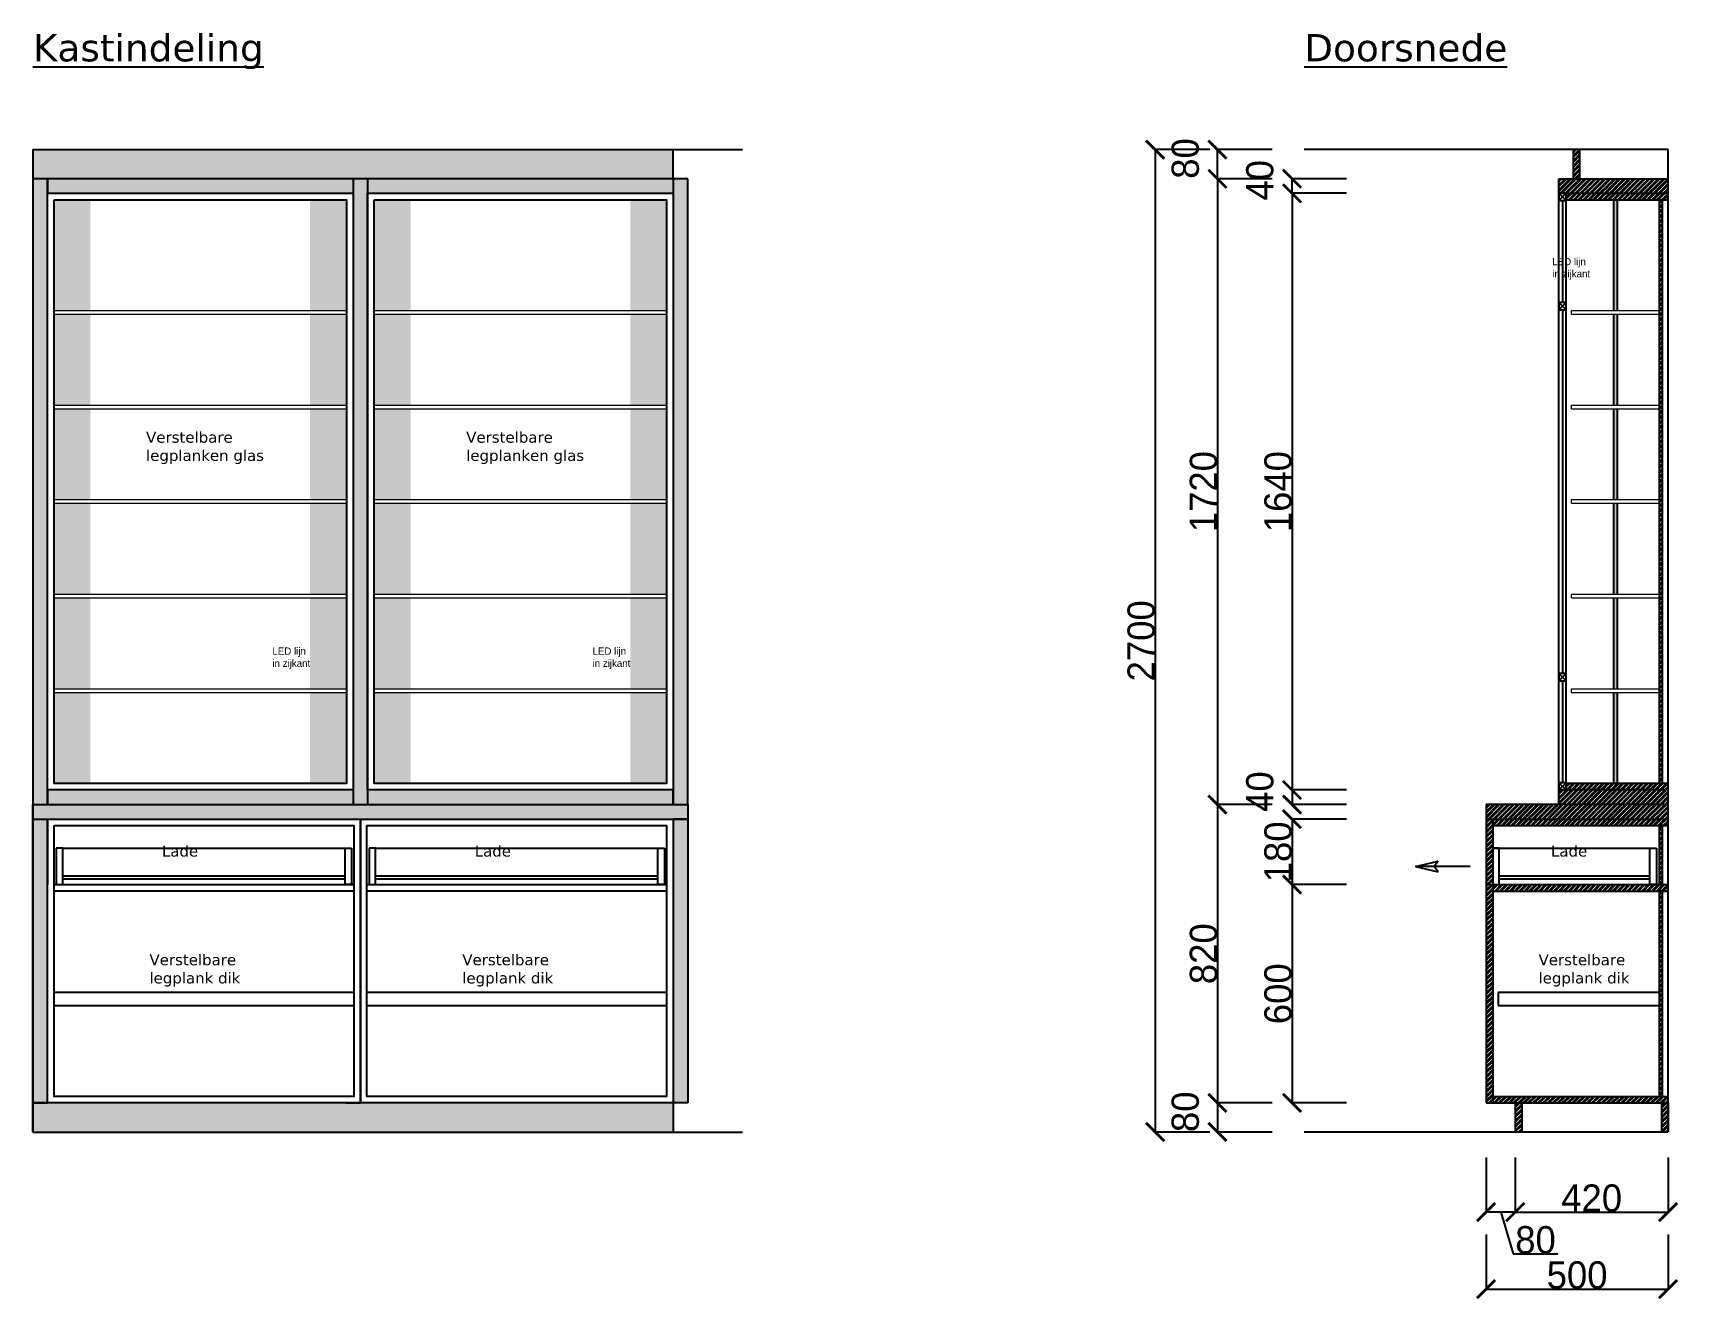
# Model space of a CAD drawing. Header units: millimetres. Extents: x -153917 to -31303, y -39726 to 31262.
# Drawn here: x -76949 to -72426, y -25060 to -21580 of the extents above; entities that cross this region are included whole.
import ezdxf

# ---------------------------------------------------------------- set-up
doc = ezdxf.new("R2010")
doc.units = ezdxf.units.MM
doc.header["$LTSCALE"] = 5
for name, color, linetype in [('Bemating', 1, 'Continuous'), ('glas', 4, 'Continuous'), ('invulling muren', 252, 'Continuous'), ('Meubel', 8, 'Continuous'), ('muren', 7, 'Continuous'), ('Tekst', 7, 'Continuous'), ('Verlichting', 1, 'Continuous')]:
    doc.layers.add(name, color=color, linetype=linetype)
doc.layers.add('parket', color=7, linetype='Continuous', true_color=0xe6d6b7)
doc.layers.add('parket 10x10', color=7, linetype='Continuous', true_color=0xae8743)
doc.layers.add('verre', color=4, linetype='Continuous', lineweight=0)
doc.styles.add('Geneva', font='')
doc.styles.get('Geneva').set_extended_font_data('Geneva')
doc.dimstyles.new('ISO-25', dxfattribs={"dimtxt": 100, "dimasz": 25, "dimexe": 1.25, "dimexo": 0.625, "dimtad": 1, "dimtxsty": 'Standard', "dimblk": 'ARCHTICK', "dimcen": 2.5, "dimse1": 1, "dimse2": 1, "dimadec": 0, "dimazin": 0, "dimtfac": 1, "dimtmove": 0, "dimatfit": 3, "dimfxl": 1, "dimarcsym": 0})

# ---------------------------------------------------------------- blocks, each defined once
blk = doc.blocks.new('_ArchTick')
at = {"color": 0, "linetype": 'ByBlock', "const_width": 0.15}
blk.add_lwpolyline([(-0.5, -0.5), (0.5, 0.5)], dxfattribs=at)
blk = doc.blocks.new('*D716')
at = {"layer": 'Bemating', "color": 0, "lineweight": -2, "transparency": 16777216}
for p, q in [((-73713.8, -21900.8), (-73865, -21900.8)), ((-73863.8, -21900.8), (-73863.8, -24600.8)), ((-73713.8, -24600.8), (-73865, -24600.8))]:
    blk.add_line(p, q, dxfattribs=at)
at = {"layer": 'Defpoints', "color": 0, "transparency": 16777216}
for p in [(-72714.1, -21900.8), (-73863.8, -24600.8), (-72454.1, -24600.8)]:
    blk.add_point(p, dxfattribs=at)
at = {"layer": 'Bemating', "color": 0, "lineweight": -2, "transparency": 16777216, "xscale": 50, "yscale": 50, "zscale": 50}
for p, rotation in [((-73863.8, -21900.8), 90), ((-73863.8, -24600.8), 270)]:
    blk.add_blockref('_ArchTick', p, dxfattribs=dict(at, rotation=rotation))
at = {"layer": 'Bemating', "color": 0, "transparency": 16777216, "insert": (-73901.9, -23250.8), "char_height": 75, "attachment_point": 5, "rotation": 90, "style": 'Geneva'}
blk.add_mtext('2700', dxfattribs=at)
blk = doc.blocks.new('*D717')
at = {"layer": 'Bemating', "color": 0, "lineweight": -2, "transparency": 16777216}
for p, q in [((-73542.6, -21980.8), (-73693.8, -21980.8)), ((-73692.6, -21980.8), (-73692.6, -23700.8)), ((-73542.6, -23700.8), (-73693.8, -23700.8))]:
    blk.add_line(p, q, dxfattribs=at)
at = {"layer": 'Defpoints', "color": 0, "transparency": 16777216}
for p in [(-72754.1, -21980.8), (-73692.6, -23700.8), (-72754.1, -23700.8)]:
    blk.add_point(p, dxfattribs=at)
at = {"layer": 'Bemating', "color": 0, "lineweight": -2, "transparency": 16777216, "xscale": 50, "yscale": 50, "zscale": 50}
for p, rotation in [((-73692.6, -21980.8), 90), ((-73692.6, -23700.8), 270)]:
    blk.add_blockref('_ArchTick', p, dxfattribs=dict(at, rotation=rotation))
at = {"layer": 'Bemating', "color": 0, "transparency": 16777216, "insert": (-73730.7, -22840.8), "char_height": 75, "attachment_point": 5, "rotation": 90, "style": 'Geneva'}
blk.add_mtext('1720', dxfattribs=at)
blk = doc.blocks.new('*D718')
at = {"layer": 'Bemating', "color": 0, "lineweight": -2, "transparency": 16777216}
for p, q in [((-73542.6, -23700.8), (-73693.8, -23700.8)), ((-73692.6, -23700.8), (-73692.6, -24520.8)), ((-73542.6, -24520.8), (-73693.8, -24520.8))]:
    blk.add_line(p, q, dxfattribs=at)
at = {"layer": 'Defpoints', "color": 0, "transparency": 16777216}
for p in [(-72754.1, -23700.8), (-73692.6, -24520.8), (-72954.1, -24520.8)]:
    blk.add_point(p, dxfattribs=at)
at = {"layer": 'Bemating', "color": 0, "lineweight": -2, "transparency": 16777216, "xscale": 50, "yscale": 50, "zscale": 50}
for p, rotation in [((-73692.6, -23700.8), 90), ((-73692.6, -24520.8), 270)]:
    blk.add_blockref('_ArchTick', p, dxfattribs=dict(at, rotation=rotation))
at = {"layer": 'Bemating', "color": 0, "transparency": 16777216, "insert": (-73730.7, -24110.8), "char_height": 75, "attachment_point": 5, "rotation": 90, "style": 'Geneva'}
blk.add_mtext('820', dxfattribs=at)
blk = doc.blocks.new('*D719')
at = {"layer": 'Bemating', "color": 0, "lineweight": -2, "transparency": 16777216}
for p, q in [((-73542.6, -24520.8), (-73693.8, -24520.8)), ((-73692.6, -24520.8), (-73692.6, -24600.8)), ((-73542.6, -24600.8), (-73693.8, -24600.8))]:
    blk.add_line(p, q, dxfattribs=at)
at = {"layer": 'Defpoints', "color": 0, "transparency": 16777216}
for p in [(-72954.1, -24520.8), (-73692.6, -24600.8), (-72874.1, -24600.8)]:
    blk.add_point(p, dxfattribs=at)
at = {"layer": 'Bemating', "color": 0, "lineweight": -2, "transparency": 16777216, "xscale": 50, "yscale": 50, "zscale": 50}
for p, rotation in [((-73692.6, -24520.8), 90), ((-73692.6, -24600.8), 270)]:
    blk.add_blockref('_ArchTick', p, dxfattribs=dict(at, rotation=rotation))
at = {"layer": 'Bemating', "color": 0, "transparency": 16777216, "insert": (-73780.7, -24545.2), "char_height": 75, "attachment_point": 5, "rotation": 90, "style": 'Geneva'}
blk.add_mtext('80', dxfattribs=at)
blk = doc.blocks.new('*D720')
at = {"layer": 'Bemating', "color": 0, "lineweight": -2, "transparency": 16777216}
for p, q in [((-73542.6, -21900.8), (-73693.8, -21900.8)), ((-73692.6, -21980.8), (-73692.6, -21900.8)), ((-73542.6, -21980.8), (-73693.8, -21980.8))]:
    blk.add_line(p, q, dxfattribs=at)
at = {"layer": 'Defpoints', "color": 0, "transparency": 16777216}
for p in [(-73692.6, -21900.8), (-72714.1, -21900.8), (-72754.1, -21980.8)]:
    blk.add_point(p, dxfattribs=at)
at = {"layer": 'Bemating', "color": 0, "lineweight": -2, "transparency": 16777216, "xscale": 50, "yscale": 50, "zscale": 50}
for p, rotation in [((-73692.6, -21900.8), 90), ((-73692.6, -21980.8), 270)]:
    blk.add_blockref('_ArchTick', p, dxfattribs=dict(at, rotation=rotation))
at = {"layer": 'Bemating', "color": 0, "transparency": 16777216, "insert": (-73780.7, -21925.2), "char_height": 75, "attachment_point": 5, "rotation": 90, "style": 'Geneva'}
blk.add_mtext('80', dxfattribs=at)
blk = doc.blocks.new('*D721')
at = {"layer": 'Bemating', "color": 0, "lineweight": -2, "transparency": 16777216}
for p, q in [((-73337.7, -22020.8), (-73489, -22020.8)), ((-73487.7, -22020.8), (-73487.7, -23660.8)), ((-73337.7, -23660.8), (-73489, -23660.8))]:
    blk.add_line(p, q, dxfattribs=at)
at = {"layer": 'Defpoints', "color": 0, "transparency": 16777216}
for p in [(-72754.1, -22020.8), (-73487.7, -23660.8), (-72754.1, -23660.8)]:
    blk.add_point(p, dxfattribs=at)
at = {"layer": 'Bemating', "color": 0, "lineweight": -2, "transparency": 16777216, "xscale": 50, "yscale": 50, "zscale": 50}
for p, rotation in [((-73487.7, -22020.8), 90), ((-73487.7, -23660.8), 270)]:
    blk.add_blockref('_ArchTick', p, dxfattribs=dict(at, rotation=rotation))
at = {"layer": 'Bemating', "color": 0, "transparency": 16777216, "insert": (-73525.8, -22840.8), "char_height": 75, "attachment_point": 5, "rotation": 90, "style": 'Geneva'}
blk.add_mtext('1640', dxfattribs=at)
blk = doc.blocks.new('*D722')
at = {"layer": 'Bemating', "color": 0, "lineweight": -2, "transparency": 16777216}
for p, q in [((-73337.7, -21980.8), (-73489, -21980.8)), ((-73337.7, -22020.8), (-73489, -22020.8)), ((-73487.7, -22020.8), (-73487.7, -21980.8))]:
    blk.add_line(p, q, dxfattribs=at)
at = {"layer": 'Defpoints', "color": 0, "transparency": 16777216}
for p in [(-73487.7, -21980.8), (-72754.1, -21980.8), (-72754.1, -22020.8)]:
    blk.add_point(p, dxfattribs=at)
at = {"layer": 'Bemating', "color": 0, "lineweight": -2, "transparency": 16777216, "xscale": 50, "yscale": 50, "zscale": 50}
for p, rotation in [((-73487.7, -21980.8), 90), ((-73487.7, -22020.8), 270)]:
    blk.add_blockref('_ArchTick', p, dxfattribs=dict(at, rotation=rotation))
at = {"layer": 'Bemating', "color": 0, "transparency": 16777216, "insert": (-73575.8, -21985.2), "char_height": 75, "attachment_point": 5, "rotation": 90, "style": 'Geneva'}
blk.add_mtext('40', dxfattribs=at)
blk = doc.blocks.new('*D723')
at = {"layer": 'Bemating', "color": 0, "lineweight": -2, "transparency": 16777216}
for p, q in [((-73337.7, -23660.8), (-73489, -23660.8)), ((-73487.7, -23660.8), (-73487.7, -23700.8)), ((-73337.7, -23700.8), (-73489, -23700.8))]:
    blk.add_line(p, q, dxfattribs=at)
at = {"layer": 'Defpoints', "color": 0, "transparency": 16777216}
for p in [(-72754.1, -23660.8), (-73487.7, -23700.8), (-72754.1, -23700.8)]:
    blk.add_point(p, dxfattribs=at)
at = {"layer": 'Bemating', "color": 0, "lineweight": -2, "transparency": 16777216, "xscale": 50, "yscale": 50, "zscale": 50}
for p, rotation in [((-73487.7, -23660.8), 90), ((-73487.7, -23700.8), 270)]:
    blk.add_blockref('_ArchTick', p, dxfattribs=dict(at, rotation=rotation))
at = {"layer": 'Bemating', "color": 0, "transparency": 16777216, "insert": (-73575.8, -23665.2), "char_height": 75, "attachment_point": 5, "rotation": 90, "style": 'Geneva'}
blk.add_mtext('40', dxfattribs=at)
blk = doc.blocks.new('*D724')
at = {"layer": 'Bemating', "color": 0, "lineweight": -2, "transparency": 16777216}
for p, q in [((-73337.7, -23740.8), (-73489, -23740.8)), ((-73487.7, -23740.8), (-73487.7, -23920.8)), ((-73337.7, -23920.8), (-73489, -23920.8))]:
    blk.add_line(p, q, dxfattribs=at)
at = {"layer": 'Defpoints', "color": 0, "transparency": 16777216}
for p in [(-72954.1, -23740.8), (-73487.7, -23920.8), (-72954.1, -23920.8)]:
    blk.add_point(p, dxfattribs=at)
at = {"layer": 'Bemating', "color": 0, "lineweight": -2, "transparency": 16777216, "xscale": 50, "yscale": 50, "zscale": 50}
for p, rotation in [((-73487.7, -23740.8), 90), ((-73487.7, -23920.8), 270)]:
    blk.add_blockref('_ArchTick', p, dxfattribs=dict(at, rotation=rotation))
at = {"layer": 'Bemating', "color": 0, "transparency": 16777216, "insert": (-73525.8, -23830.8), "char_height": 75, "attachment_point": 5, "rotation": 90, "style": 'Geneva'}
blk.add_mtext('180', dxfattribs=at)
blk = doc.blocks.new('*D725')
at = {"layer": 'Bemating', "color": 0, "lineweight": -2, "transparency": 16777216}
for p, q in [((-73337.7, -23920.8), (-73489, -23920.8)), ((-73487.7, -23920.8), (-73487.7, -24520.8)), ((-73337.7, -24520.8), (-73489, -24520.8))]:
    blk.add_line(p, q, dxfattribs=at)
at = {"layer": 'Defpoints', "color": 0, "transparency": 16777216}
for p in [(-72954.1, -23920.8), (-73487.7, -24520.8), (-72954.1, -24520.8)]:
    blk.add_point(p, dxfattribs=at)
at = {"layer": 'Bemating', "color": 0, "lineweight": -2, "transparency": 16777216, "xscale": 50, "yscale": 50, "zscale": 50}
for p, rotation in [((-73487.7, -23920.8), 90), ((-73487.7, -24520.8), 270)]:
    blk.add_blockref('_ArchTick', p, dxfattribs=dict(at, rotation=rotation))
at = {"layer": 'Bemating', "color": 0, "transparency": 16777216, "insert": (-73525.8, -24220.8), "char_height": 75, "attachment_point": 5, "rotation": 90, "style": 'Geneva'}
blk.add_mtext('600', dxfattribs=at)
blk = doc.blocks.new('*D726')
at = {"layer": 'Bemating', "color": 0, "lineweight": -2, "transparency": 16777216}
for p, q in [((-72954.1, -24882.4), (-72954.1, -25033.6)), ((-72454.1, -24882.4), (-72454.1, -25033.6)), ((-72954.1, -25032.4), (-72454.1, -25032.4))]:
    blk.add_line(p, q, dxfattribs=at)
at = {"layer": 'Defpoints', "color": 0, "transparency": 16777216}
for p in [(-72954.1, -23647.6), (-72454.1, -23647.6), (-72454.1, -25032.4)]:
    blk.add_point(p, dxfattribs=at)
at = {"layer": 'Bemating', "color": 0, "lineweight": -2, "transparency": 16777216, "xscale": 50, "yscale": 50, "zscale": 50, "rotation": 180}
blk.add_blockref('_ArchTick', (-72954.1, -25032.4), dxfattribs=at)
at = {"layer": 'Bemating', "color": 0, "lineweight": -2, "transparency": 16777216, "xscale": 50, "yscale": 50, "zscale": 50}
blk.add_blockref('_ArchTick', (-72454.1, -25032.4), dxfattribs=at)
at = {"layer": 'Bemating', "color": 0, "transparency": 16777216, "insert": (-72704.1, -24994.2), "char_height": 75, "attachment_point": 5, "style": 'Geneva'}
blk.add_mtext('500', dxfattribs=at)
blk = doc.blocks.new('*D727')
at = {"layer": 'Bemating', "color": 0, "lineweight": -2, "transparency": 16777216}
for p, q in [((-72874.1, -24670.9), (-72874.1, -24822.1)), ((-72454.1, -24670.9), (-72454.1, -24822.1)), ((-72874.1, -24820.9), (-72454.1, -24820.9))]:
    blk.add_line(p, q, dxfattribs=at)
at = {"layer": 'Defpoints', "color": 0, "transparency": 16777216}
for p in [(-72874.1, -24502.8), (-72454.1, -24502.8), (-72454.1, -24820.9)]:
    blk.add_point(p, dxfattribs=at)
at = {"layer": 'Bemating', "color": 0, "lineweight": -2, "transparency": 16777216, "xscale": 50, "yscale": 50, "zscale": 50, "rotation": 180}
blk.add_blockref('_ArchTick', (-72874.1, -24820.9), dxfattribs=at)
at = {"layer": 'Bemating', "color": 0, "lineweight": -2, "transparency": 16777216, "xscale": 50, "yscale": 50, "zscale": 50}
blk.add_blockref('_ArchTick', (-72454.1, -24820.9), dxfattribs=at)
at = {"layer": 'Bemating', "color": 0, "transparency": 16777216, "insert": (-72664.1, -24782.8), "char_height": 75, "attachment_point": 5, "style": 'Geneva'}
blk.add_mtext('420', dxfattribs=at)
blk = doc.blocks.new('*D728')
at = {"layer": 'Bemating', "color": 0, "lineweight": -2, "transparency": 16777216}
for p, q in [((-72954.1, -24670.9), (-72954.1, -24822.1)), ((-72874.1, -24670.9), (-72874.1, -24822.1)), ((-72874.1, -24820.9), (-72954.1, -24820.9)), ((-72914.1, -24820.9), (-72879.7, -24935.6)), ((-72879.7, -24935.6), (-72757, -24935.6))]:
    blk.add_line(p, q, dxfattribs=at)
at = {"layer": 'Defpoints', "color": 0, "transparency": 16777216}
for p in [(-72954.1, -24422.8), (-72874.1, -24502.8), (-72954.1, -24820.9)]:
    blk.add_point(p, dxfattribs=at)
at = {"layer": 'Bemating', "color": 0, "lineweight": -2, "transparency": 16777216, "xscale": 50, "yscale": 50, "zscale": 50, "rotation": 180}
blk.add_blockref('_ArchTick', (-72954.1, -24820.9), dxfattribs=at)
at = {"layer": 'Bemating', "color": 0, "lineweight": -2, "transparency": 16777216, "xscale": 50, "yscale": 50, "zscale": 50}
blk.add_blockref('_ArchTick', (-72874.1, -24820.9), dxfattribs=at)
at = {"layer": 'Bemating', "color": 0, "transparency": 16777216, "insert": (-72818.4, -24897.5), "char_height": 75, "attachment_point": 5, "style": 'Geneva'}
blk.add_mtext('80', dxfattribs=at)

msp = doc.modelspace()

# ---------------------------------------------------------------- hatches: boundary and pattern name
at = {"layer": 'invulling muren', "transparency": 33554687}
h = msp.add_hatch(dxfattribs=at)
h.set_pattern_fill('ANSI32', color=256)
h.paths.add_polyline_path([(-72696.13, -21900.805), (-72714.13, -21900.805), (-72714.13, -21980.805), (-72696.13, -21980.805)])
h.paths.add_polyline_path([(-72454.13, -21980.805), (-72754.13, -21980.805), (-72754.13, -22020.805), (-72734.13, -22020.805), (-72454.13, -22020.805)])
h.paths.add_polyline_path([(-72454.13, -22020.805), (-72734.13, -22020.805), (-72734.13, -22038.805), (-72454.13, -22038.805)])
h.paths.add_polyline_path([(-72454.13, -23700.805), (-72754.13, -23700.805), (-72954.13, -23700.805), (-72954.13, -23740.805), (-72454.13, -23740.805)])
h.paths.add_polyline_path([(-72454.13, -23740.805), (-72936.13, -23740.805), (-72936.13, -23758.805), (-72454.13, -23758.805)])
h.paths.add_polyline_path([(-72470.13, -23758.805), (-72478.13, -23758.805), (-72478.13, -23920.805), (-72470.13, -23920.805)])
h.paths.add_polyline_path([(-72454.13, -23920.805), (-72936.13, -23920.805), (-72936.13, -23938.805), (-72454.13, -23938.805)])
h.paths.add_polyline_path([(-72936.13, -23820.805), (-72936.13, -23740.805), (-72954.13, -23740.805), (-72954.13, -23920.805), (-72936.13, -23920.805)])
h.paths.add_polyline_path([(-72936.13, -23920.805), (-72954.13, -23920.805), (-72954.13, -24520.805), (-72936.13, -24520.805)])
h.paths.add_polyline_path([(-72470.13, -23938.805), (-72478.13, -23938.805), (-72478.13, -24502.805), (-72470.13, -24502.805)])
h.paths.add_polyline_path([(-72454.13, -24502.805), (-72874.13, -24502.805), (-72936.13, -24502.805), (-72936.13, -24520.805), (-72874.13, -24520.805), (-72454.13, -24520.805)])
h.paths.add_polyline_path([(-72856.13, -24520.805), (-72874.13, -24520.805), (-72874.13, -24600.805), (-72856.13, -24600.805)])
h.paths.add_polyline_path([(-72454.13, -24520.805), (-72472.13, -24520.805), (-72472.13, -24600.805), (-72454.13, -24600.805)])
h.paths.add_polyline_path([(-72470.13, -22038.805), (-72478.13, -22038.805), (-72478.13, -23642.805), (-72470.13, -23642.805)])
h.paths.add_polyline_path([(-72454.13, -23642.805), (-72734.13, -23642.805), (-72734.13, -23660.805), (-72454.13, -23660.805)])
h.paths.add_polyline_path([(-72454.13, -23660.805), (-72734.13, -23660.805), (-72754.13, -23660.805), (-72754.13, -23700.805), (-72454.13, -23700.805)])
at = {"layer": 'parket', "transparency": 33554687}
h = msp.add_hatch(color=256, dxfattribs=at)
h.dxf.hatch_style = 1
h.paths.add_polyline_path([(-76908.567, -21980.805), (-76948.567, -21980.805), (-76948.567, -23700.805), (-76908.567, -23700.805)])
h = msp.add_hatch(color=256, dxfattribs=at)
h.dxf.hatch_style = 1
h.paths.add_polyline_path([(-76068.567, -21980.805), (-76908.567, -21980.805), (-76908.567, -22020.805), (-76068.567, -22020.805)])
h = msp.add_hatch(color=256, dxfattribs=at)
h.dxf.hatch_style = 1
h.paths.add_polyline_path([(-76028.567, -21980.805), (-76068.567, -21980.805), (-76068.567, -23700.805), (-76028.567, -23700.805)])
h = msp.add_hatch(color=256, dxfattribs=at)
h.dxf.hatch_style = 1
h.paths.add_polyline_path([(-75188.567, -21980.805), (-76028.567, -21980.805), (-76028.567, -22020.805), (-75188.567, -22020.805)])
h = msp.add_hatch(color=256, dxfattribs=at)
h.dxf.hatch_style = 1
h.paths.add_polyline_path([(-75148.567, -21980.805), (-75188.567, -21980.805), (-75188.567, -23700.805), (-75148.567, -23700.805)])
h = msp.add_hatch(color=256, dxfattribs=at)
h.dxf.hatch_style = 1
h.paths.add_polyline_path([(-76068.567, -23660.805), (-76488.567, -23660.805), (-76908.567, -23660.805), (-76908.567, -23700.805), (-76068.567, -23700.805)])
h = msp.add_hatch(color=256, dxfattribs=at)
h.dxf.hatch_style = 1
h.paths.add_polyline_path([(-75188.567, -23660.805), (-76028.567, -23660.805), (-76028.567, -23700.805), (-75188.567, -23700.805)])
h = msp.add_hatch(color=256, dxfattribs=at)
h.dxf.hatch_style = 1
h.paths.add_polyline_path([(-76908.567, -23740.805), (-76948.567, -23740.805), (-76948.567, -24520.805), (-76908.567, -24520.805)])
h.paths.add_polyline_path([(-75148.567, -23700.805), (-76948.567, -23700.805), (-76948.567, -23740.805), (-75148.567, -23740.805)])
h.paths.add_polyline_path([(-75148.567, -23740.805), (-75188.567, -23740.805), (-75188.567, -23920.805), (-75188.567, -24520.805), (-75148.567, -24520.805)])
at = {"layer": 'parket 10x10', "true_color": 0xddc9a7, "transparency": 33554687}
h = msp.add_hatch(color=9, dxfattribs=at)
h.dxf.hatch_style = 1
h.paths.add_polyline_path([(-75188.567, -21900.805), (-76948.567, -21900.805), (-76948.567, -21980.805), (-75188.567, -21980.805)])
h.paths.add_polyline_path([(-75188.567, -24520.805), (-76948.567, -24520.805), (-76948.567, -24600.805), (-75188.567, -24600.805)])
at = {"layer": 'Verlichting', "transparency": 33554687}
h = msp.add_hatch(color=256, dxfattribs=at)
h.dxf.hatch_style = 1
h.set_gradient(color1=(255, 255, 255), color2=(255, 255, 184), rotation=180, tint=1)
h.paths.add_polyline_path([(-76890.567, -22038.805), (-76790.567, -22038.805), (-76790.567, -22342.805), (-76890.567, -22342.805)])
h.paths.add_polyline_path([(-76890.567, -22352.805), (-76790.567, -22352.805), (-76790.567, -22602.805), (-76890.567, -22602.805)])
h.paths.add_polyline_path([(-76890.567, -22612.805), (-76790.567, -22612.805), (-76790.567, -22862.805), (-76890.567, -22862.805)])
h.paths.add_polyline_path([(-76890.567, -22872.805), (-76790.567, -22872.805), (-76790.567, -23122.805), (-76890.567, -23122.805)])
h.paths.add_polyline_path([(-76890.567, -23132.805), (-76790.567, -23132.805), (-76790.567, -23382.805), (-76890.567, -23382.805)])
h.paths.add_polyline_path([(-76890.567, -23392.805), (-76790.567, -23392.805), (-76790.567, -23642.805), (-76890.567, -23642.805)])
h = msp.add_hatch(color=256, dxfattribs=at)
h.dxf.hatch_style = 1
h.set_gradient(color1=(255, 255, 255), color2=(255, 255, 184), tint=1)
h.paths.add_polyline_path([(-76086.567, -22038.805), (-76186.567, -22038.805), (-76186.567, -22342.805), (-76086.567, -22342.805)])
h.paths.add_polyline_path([(-76086.567, -22352.805), (-76186.567, -22352.805), (-76186.567, -22602.805), (-76086.567, -22602.805)])
h.paths.add_polyline_path([(-76086.567, -22612.805), (-76186.567, -22612.805), (-76186.567, -22862.805), (-76086.567, -22862.805)])
h.paths.add_polyline_path([(-76086.567, -22872.805), (-76186.567, -22872.805), (-76186.567, -23122.805), (-76086.567, -23122.805)])
h.paths.add_polyline_path([(-76086.567, -23132.805), (-76186.567, -23132.805), (-76186.567, -23382.805), (-76086.567, -23382.805)])
h.paths.add_polyline_path([(-76086.567, -23392.805), (-76186.567, -23392.805), (-76186.567, -23642.805), (-76086.567, -23642.805)])
h = msp.add_hatch(color=256, dxfattribs=at)
h.dxf.hatch_style = 1
h.set_gradient(color1=(255, 255, 255), color2=(255, 255, 184), rotation=180, tint=1)
h.paths.add_polyline_path([(-76010.567, -22038.805), (-75910.567, -22038.805), (-75910.567, -22342.805), (-76010.567, -22342.805)])
h.paths.add_polyline_path([(-76010.567, -22352.805), (-75910.567, -22352.805), (-75910.567, -22602.805), (-76010.567, -22602.805)])
h.paths.add_polyline_path([(-76010.567, -22612.805), (-75910.567, -22612.805), (-75910.567, -22862.805), (-76010.567, -22862.805)])
h.paths.add_polyline_path([(-76010.567, -22872.805), (-75910.567, -22872.805), (-75910.567, -23122.805), (-76010.567, -23122.805)])
h.paths.add_polyline_path([(-76010.567, -23132.805), (-75910.567, -23132.805), (-75910.567, -23382.805), (-76010.567, -23382.805)])
h.paths.add_polyline_path([(-76010.567, -23392.805), (-75910.567, -23392.805), (-75910.567, -23642.805), (-76010.567, -23642.805)])
h = msp.add_hatch(color=256, dxfattribs=at)
h.dxf.hatch_style = 1
h.set_gradient(color1=(255, 255, 255), color2=(255, 255, 184), tint=1)
h.paths.add_polyline_path([(-75206.567, -22038.805), (-75306.567, -22038.805), (-75306.567, -22342.805), (-75206.567, -22342.805)])
h.paths.add_polyline_path([(-75206.567, -22352.805), (-75306.567, -22352.805), (-75306.567, -22602.805), (-75206.567, -22602.805)])
h.paths.add_polyline_path([(-75206.567, -22612.805), (-75306.567, -22612.805), (-75306.567, -22862.805), (-75206.567, -22862.805)])
h.paths.add_polyline_path([(-75206.567, -22872.805), (-75306.567, -22872.805), (-75306.567, -23122.805), (-75206.567, -23122.805)])
h.paths.add_polyline_path([(-75206.567, -23132.805), (-75306.567, -23132.805), (-75306.567, -23382.805), (-75206.567, -23382.805)])
h.paths.add_polyline_path([(-75206.567, -23392.805), (-75306.567, -23392.805), (-75306.567, -23642.805), (-75206.567, -23642.805)])
h = msp.add_hatch(color=256, dxfattribs=at)
h.dxf.hatch_style = 1
h.set_gradient(color1=(255, 255, 255), color2=(255, 255, 184), tint=1)
h.paths.add_polyline_path([(-72594.13, -22038.805), (-72604.13, -22038.805), (-72604.13, -22342.805), (-72594.13, -22342.805)])
h.paths.add_polyline_path([(-72594.13, -22352.805), (-72604.13, -22352.805), (-72604.13, -22602.805), (-72594.13, -22602.805)])
h.paths.add_polyline_path([(-72594.13, -22612.805), (-72604.13, -22612.805), (-72604.13, -22862.805), (-72594.13, -22862.805)])
h.paths.add_polyline_path([(-72594.13, -22872.805), (-72604.13, -22872.805), (-72604.13, -23122.805), (-72594.13, -23122.805)])
h.paths.add_polyline_path([(-72594.13, -23132.805), (-72604.13, -23132.805), (-72604.13, -23382.805), (-72594.13, -23382.805)])
h.paths.add_polyline_path([(-72594.13, -23392.805), (-72604.13, -23392.805), (-72604.13, -23642.805), (-72594.13, -23642.805)])

# ---------------------------------------------------------------- linework, layer by layer
at = {"layer": 'glas'}
for p, q in [((-72744.13, -22040.805), (-72744.13, -22320.805)), ((-72744.13, -22340.805), (-72744.13, -23340.805)), ((-72744.13, -23360.805), (-72744.13, -23640.805))]:
    msp.add_line(p, q, dxfattribs=at)
at = {"layer": 'Meubel'}
for p, q in [((-75188.567, -21980.805), (-75188.567, -21900.805)), ((-72714.13, -21980.805), (-72714.13, -21900.805)), ((-72696.13, -21980.805), (-72696.13, -21900.805)), ((-75148.567, -21980.805), (-76948.567, -21980.805)), ((-76908.567, -23700.805), (-76908.567, -21980.805)), ((-76908.567, -21980.805), (-76908.567, -22020.805)), ((-76908.567, -22020.805), (-76068.567, -22020.805)), ((-76068.567, -21980.805), (-76068.567, -23700.805)), ((-76068.567, -22020.805), (-76068.567, -23660.805)), ((-76028.567, -21980.805), (-76028.567, -23700.805)), ((-76028.567, -22020.805), (-75188.567, -22020.805)), ((-76028.567, -22020.805), (-75188.567, -22020.805)), ((-75148.567, -21980.805), (-75188.567, -21980.805)), ((-75188.567, -21980.805), (-75188.567, -23700.805)), ((-75188.567, -22020.805), (-75188.567, -23660.805)), ((-75148.567, -23700.805), (-75148.567, -21980.805)), ((-72754.13, -23700.805), (-72754.13, -21980.805)), ((-72754.13, -21980.805), (-72454.13, -21980.805)), ((-72754.13, -22020.805), (-72454.13, -22020.805)), ((-72734.13, -22020.805), (-72754.13, -22040.805)), ((-72754.13, -22020.805), (-72734.13, -22040.805)), ((-72734.13, -23660.805), (-72734.13, -22020.805)), ((-72734.13, -22038.805), (-72454.13, -22038.805)), ((-72454.13, -22038.805), (-72478.13, -22038.805)), ((-72478.13, -22038.805), (-72478.13, -23642.805)), ((-72470.13, -22038.805), (-72470.13, -23642.805)), ((-72734.13, -22320.805), (-72754.13, -22340.805)), ((-72754.13, -22320.805), (-72734.13, -22340.805)), ((-72734.13, -23340.805), (-72754.13, -23360.805)), ((-72754.13, -23340.805), (-72734.13, -23360.805)), ((-76890.567, -23642.805), (-76890.567, -23392.805)), ((-72734.13, -23640.805), (-72754.13, -23660.805)), ((-72754.13, -23640.805), (-72734.13, -23660.805)), ((-72454.13, -23642.805), (-72734.13, -23642.805)), ((-76908.567, -23660.805), (-76908.567, -23700.805)), ((-75188.567, -23700.805), (-75188.567, -23660.805)), ((-72454.13, -23660.805), (-72754.13, -23660.805)), ((-76948.567, -24600.805), (-76948.567, -23700.805)), ((-76948.567, -23700.805), (-75148.567, -23700.805)), ((-76948.567, -23740.805), (-75148.567, -23740.805)), ((-76908.567, -24520.805), (-76908.567, -23740.805)), ((-76908.567, -23740.805), (-76908.567, -23920.805)), ((-76048.567, -23740.805), (-76048.567, -23920.805)), ((-76048.567, -24520.805), (-76048.567, -23740.805)), ((-76048.567, -23740.805), (-76048.567, -23920.805)), ((-75148.567, -23740.805), (-75188.567, -23740.805)), ((-75188.567, -23740.805), (-75188.567, -24520.805)), ((-75188.567, -23740.805), (-75188.567, -23920.805)), ((-75148.567, -23700.805), (-75148.567, -24520.805)), ((-72454.13, -23700.805), (-72954.13, -23700.805)), ((-72954.13, -23700.805), (-72954.13, -23740.805)), ((-72954.13, -23740.805), (-72454.13, -23740.805)), ((-72954.13, -23740.805), (-72954.13, -24520.805)), ((-72954.13, -23740.805), (-72954.13, -23920.805)), ((-72936.13, -23740.805), (-72936.13, -24520.805)), ((-72454.13, -23700.805), (-72754.13, -23700.805)), ((-72936.13, -23758.805), (-72454.13, -23758.805)), ((-72454.13, -23758.805), (-72478.13, -23758.805)), ((-72478.13, -23758.805), (-72478.13, -23920.805)), ((-72470.13, -23758.805), (-72470.13, -23920.805)), ((-76866.567, -23820.805), (-76884.567, -23820.805)), ((-76884.567, -23820.805), (-76884.567, -23920.805)), ((-76866.567, -23920.805), (-76866.567, -23820.805)), ((-76866.567, -23820.805), (-76090.567, -23820.805)), ((-76090.567, -23920.805), (-76090.567, -23820.805)), ((-76090.567, -23820.805), (-76072.567, -23820.805)), ((-76072.567, -23820.805), (-76072.567, -23920.805)), ((-76006.567, -23820.805), (-76024.567, -23820.805)), ((-76024.567, -23820.805), (-76024.567, -23920.805)), ((-76006.567, -23920.805), (-76006.567, -23820.805)), ((-76006.567, -23820.805), (-75230.567, -23820.805)), ((-75230.567, -23920.805), (-75230.567, -23820.805)), ((-75230.567, -23820.805), (-75212.567, -23820.805)), ((-75212.567, -23820.805), (-75212.567, -23920.805)), ((-72918.13, -23820.805), (-72936.13, -23820.805)), ((-72936.13, -23820.805), (-72936.13, -23920.805)), ((-72936.13, -23820.805), (-72536.13, -23820.805)), ((-72918.13, -23920.805), (-72918.13, -23820.805)), ((-72536.13, -23820.805), (-72486.13, -23820.805)), ((-72504.13, -23920.805), (-72504.13, -23820.805)), ((-72486.13, -23820.805), (-72486.13, -23920.805)), ((-73148.328, -23870.805), (-73086.072, -23856.323)), ((-72998.328, -23870.805), (-73148.328, -23870.805)), ((-73148.328, -23870.805), (-73086.072, -23885.287)), ((-73086.072, -23856.323), (-73097.1, -23870.805)), ((-73086.072, -23885.287), (-73097.1, -23870.805)), ((-76890.567, -23920.805), (-76066.567, -23920.805)), ((-76890.567, -23920.805), (-76066.567, -23920.805)), ((-76890.567, -23920.805), (-76066.567, -23920.805)), ((-76890.567, -23920.805), (-76866.567, -23920.805)), ((-76866.567, -23920.805), (-76866.567, -23896.805)), ((-76866.567, -23896.805), (-76090.567, -23896.805)), ((-76866.567, -23904.805), (-76090.567, -23904.805)), ((-76066.567, -23920.805), (-76090.567, -23920.805)), ((-76066.567, -23920.805), (-76066.567, -23938.805)), ((-76048.567, -23920.805), (-76048.567, -24520.805)), ((-76030.567, -23920.805), (-75206.567, -23920.805)), ((-76030.567, -23920.805), (-75206.567, -23920.805)), ((-76030.567, -23920.805), (-75206.567, -23920.805)), ((-76030.567, -23920.805), (-76006.567, -23920.805)), ((-76006.567, -23920.805), (-76006.567, -23896.805)), ((-76006.567, -23896.805), (-75230.567, -23896.805)), ((-76006.567, -23904.805), (-75230.567, -23904.805)), ((-75206.567, -23920.805), (-75230.567, -23920.805)), ((-75206.567, -23920.805), (-75206.567, -23938.805)), ((-75188.567, -23920.805), (-75188.567, -24520.805)), ((-72954.13, -23920.805), (-72936.13, -23920.805)), ((-72942.13, -23920.805), (-72918.13, -23920.805)), ((-72936.13, -23920.805), (-72454.13, -23920.805)), ((-72918.13, -23920.805), (-72918.13, -23896.805)), ((-72918.13, -23920.805), (-72918.13, -23896.805)), ((-72918.13, -23896.805), (-72504.13, -23896.805)), ((-72918.13, -23904.805), (-72504.13, -23904.805)), ((-72486.13, -23920.805), (-72504.13, -23920.805)), ((-76066.567, -23938.805), (-76890.567, -23938.805)), ((-75206.567, -23938.805), (-76030.567, -23938.805)), ((-72936.13, -23938.805), (-72454.13, -23938.805)), ((-72454.13, -23938.805), (-72478.13, -23938.805)), ((-72478.13, -23938.805), (-72478.13, -24502.805)), ((-72470.13, -23938.805), (-72470.13, -24502.805)), ((-76890.567, -24216.805), (-76066.567, -24216.805)), ((-76030.567, -24216.805), (-75206.567, -24216.805)), ((-72921.13, -24216.805), (-72921.13, -24252.805)), ((-72921.13, -24216.805), (-72478.13, -24216.805)), ((-76890.567, -24252.805), (-76066.567, -24252.805)), ((-76030.567, -24252.805), (-75206.567, -24252.805)), ((-72921.13, -24252.805), (-72478.13, -24252.805)), ((-72936.13, -24502.805), (-72874.13, -24502.805)), ((-72874.13, -24502.805), (-72454.13, -24502.805)), ((-75148.567, -24520.805), (-76948.567, -24520.805)), ((-76948.567, -24520.805), (-76908.567, -24520.805)), ((-76088.567, -24520.805), (-76048.567, -24520.805)), ((-75188.567, -24520.805), (-75188.567, -24600.805)), ((-72954.13, -24520.805), (-72874.13, -24520.805)), ((-72874.13, -24520.805), (-72874.13, -24600.805)), ((-72874.13, -24520.805), (-72454.13, -24520.805)), ((-72856.13, -24520.805), (-72856.13, -24600.805)), ((-72472.13, -24520.805), (-72472.13, -24600.805)), ((-72454.13, -24520.805), (-72454.13, -24600.805))]:
    msp.add_line(p, q, dxfattribs=at)
for points in [[(-76908.567, -22020.805), (-76068.567, -22020.805), (-76068.567, -23660.805), (-76908.567, -23660.805)], [(-76028.567, -22020.805), (-75188.567, -22020.805), (-75188.567, -23660.805), (-76028.567, -23660.805)], [(-72754.13, -22040.805), (-72734.13, -22040.805), (-72734.13, -22020.805), (-72754.13, -22020.805)], [(-76890.567, -22038.805), (-76086.567, -22038.805), (-76086.567, -23642.805), (-76890.567, -23642.805)], [(-76010.567, -22038.805), (-75206.567, -22038.805), (-75206.567, -23642.805), (-76010.567, -23642.805)], [(-72754.13, -22340.805), (-72734.13, -22340.805), (-72734.13, -22320.805), (-72754.13, -22320.805)], [(-72754.13, -23360.805), (-72734.13, -23360.805), (-72734.13, -23340.805), (-72754.13, -23340.805)], [(-72754.13, -23660.805), (-72734.13, -23660.805), (-72734.13, -23640.805), (-72754.13, -23640.805)], [(-76908.567, -23740.805), (-76048.567, -23740.805), (-76048.567, -24520.805), (-76908.567, -24520.805)], [(-76048.567, -23740.805), (-75188.567, -23740.805), (-75188.567, -24520.805), (-76048.567, -24520.805)], [(-76890.567, -23758.805), (-76066.567, -23758.805), (-76066.567, -24502.805), (-76890.567, -24502.805)], [(-76030.567, -23758.805), (-75206.567, -23758.805), (-75206.567, -24502.805), (-76030.567, -24502.805)]]:
    msp.add_lwpolyline(points, close=True, dxfattribs=at)
at = {"layer": 'muren'}
for p, q in [((-76948.567, -21900.805), (-74998.567, -21900.805)), ((-76948.567, -21900.805), (-76948.567, -24600.805)), ((-72454.13, -21900.805), (-73454.13, -21900.805)), ((-72454.13, -24600.805), (-72454.13, -21900.805)), ((-76948.567, -24600.805), (-74998.567, -24600.805)), ((-72454.13, -24600.805), (-73454.13, -24600.805))]:
    msp.add_line(p, q, dxfattribs=at)
at = {"layer": 'Verlichting'}
for p, q in [((-72604.13, -22038.805), (-72604.13, -22342.805)), ((-72594.13, -22038.805), (-72594.13, -22342.805)), ((-72604.13, -22352.805), (-72604.13, -22602.805)), ((-72594.13, -22352.805), (-72594.13, -22602.805)), ((-72604.13, -22612.805), (-72604.13, -22862.805)), ((-72594.13, -22612.805), (-72594.13, -22862.805)), ((-72604.13, -22872.805), (-72604.13, -23122.805)), ((-72594.13, -22872.805), (-72594.13, -23122.805)), ((-72604.13, -23132.805), (-72604.13, -23382.805)), ((-72594.13, -23132.805), (-72594.13, -23382.805)), ((-72604.13, -23392.805), (-72604.13, -23642.805)), ((-72594.13, -23392.805), (-72594.13, -23642.805))]:
    msp.add_line(p, q, dxfattribs=at)
at = {"layer": 'verre'}
for p, q in [((-76890.567, -22342.805), (-76086.567, -22342.805)), ((-76890.567, -22352.805), (-76086.567, -22352.805)), ((-76010.567, -22342.805), (-75206.567, -22342.805)), ((-76010.567, -22352.805), (-75206.567, -22352.805)), ((-72719.13, -22342.805), (-72478.13, -22342.805)), ((-72719.13, -22352.805), (-72719.13, -22342.805)), ((-72719.13, -22352.805), (-72478.13, -22352.805)), ((-76890.567, -22602.805), (-76086.567, -22602.805)), ((-76010.567, -22602.805), (-75206.567, -22602.805)), ((-72719.13, -22602.805), (-72478.13, -22602.805)), ((-72719.13, -22612.805), (-72719.13, -22602.805)), ((-76890.567, -22612.805), (-76086.567, -22612.805)), ((-76010.567, -22612.805), (-75206.567, -22612.805)), ((-72719.13, -22612.805), (-72478.13, -22612.805)), ((-76890.567, -22862.805), (-76086.567, -22862.805)), ((-76890.567, -22872.805), (-76086.567, -22872.805)), ((-76010.567, -22862.805), (-75206.567, -22862.805)), ((-76010.567, -22872.805), (-75206.567, -22872.805)), ((-72719.13, -22862.805), (-72478.13, -22862.805)), ((-72719.13, -22872.805), (-72719.13, -22862.805)), ((-72719.13, -22872.805), (-72478.13, -22872.805)), ((-76890.567, -23122.805), (-76086.567, -23122.805)), ((-76890.567, -23132.805), (-76086.567, -23132.805)), ((-76010.567, -23122.805), (-75206.567, -23122.805)), ((-76010.567, -23132.805), (-75206.567, -23132.805)), ((-72719.13, -23122.805), (-72478.13, -23122.805)), ((-72719.13, -23132.805), (-72719.13, -23122.805)), ((-72719.13, -23132.805), (-72478.13, -23132.805)), ((-76890.567, -23382.805), (-76086.567, -23382.805)), ((-76890.567, -23392.805), (-76086.567, -23392.805)), ((-76010.567, -23382.805), (-75206.567, -23382.805)), ((-76010.567, -23392.805), (-75206.567, -23392.805)), ((-72719.13, -23382.805), (-72478.13, -23382.805)), ((-72719.13, -23392.805), (-72719.13, -23382.805)), ((-72719.13, -23392.805), (-72478.13, -23392.805))]:
    msp.add_line(p, q, dxfattribs=at)

# ---------------------------------------------------------------- texts
at = {"layer": 'Tekst', "char_height": 75, "width": 2800, "attachment_point": 1}
for s, insert in [('{\\fVerdana|b0|i0|c0|p34;\\LKastindeling}', (-76948.567, -21583.154)), ('{\\fVerdana|b0|i0|c0|p34;\\LDoorsnede}', (-73454.13, -21583.154))]:
    msp.add_mtext(s, dxfattribs=dict(at, insert=insert))
at = {"layer": 'Tekst', "char_height": 30, "attachment_point": 1}
for s, insert in [('{\\fVerdana|b0|i0|c0|p34;Verstelbare\\Plegplanken glas}', (-76637.612, -22676.339)), ('{\\fVerdana|b0|i0|c0|p34;Verstelbare\\Plegplanken glas}', (-75757.612, -22676.339)), ('{\\fVerdana|b0|i0|c0|p34;Lade}', (-76593.923, -23813.783)), ('{\\fVerdana|b0|i0|c0|p34;Lade}', (-75734.082, -23813.783)), ('{\\fVerdana|b0|i0|c0|p34;Lade}', (-72775.79, -23813.783)), ('{\\fVerdana|b0|i0|c0|p34;Verstelbare\\Plegplank dik}', (-76628.196, -24112.538)), ('{\\fVerdana|b0|i0|c0|p34;Verstelbare\\Plegplank dik}', (-75768.355, -24112.538)), ('{\\fVerdana|b0|i0|c0|p34;Verstelbare\\Plegplank dik}', (-72810.063, -24112.538))]:
    msp.add_mtext_dynamic_manual_height_columns(s, width=513.71165, gutter_width=12.5, heights=[0], dxfattribs=dict(at, insert=insert))
at = {"layer": 'Verlichting', "char_height": 20, "width": 292.14835, "attachment_point": 1}
for insert in [(-72772.21, -22198.607), (-76290.334, -23269.087), (-75410.334, -23269.087)]:
    msp.add_mtext('LED lijn\\Pin zijkant', dxfattribs=dict(at, insert=insert))

# ---------------------------------------------------------------- dimensions: what is measured, and where the dimension line sits
at = {"layer": 'Bemating'}
for base, p1, p2, picture, middle in [((-73863.783, -24600.805), (-72714.13, -21900.805), (-72454.13, -24600.805), '*D716', (-73901.908, -23250.805)), ((-73692.598, -21900.805), (-72754.13, -21980.805), (-72714.13, -21900.805), '*D720', (-73780.723, -21925.18)), ((-73487.708, -21980.805), (-72754.13, -22020.805), (-72754.13, -21980.805), '*D722', (-73575.833, -21985.18)), ((-73692.598, -23700.805), (-72754.13, -21980.805), (-72754.13, -23700.805), '*D717', (-73730.723, -22840.805)), ((-73487.708, -23660.805), (-72754.13, -22020.805), (-72754.13, -23660.805), '*D721', (-73525.833, -22840.805)), ((-73487.708, -23700.805), (-72754.13, -23660.805), (-72754.13, -23700.805), '*D723', (-73575.833, -23665.18)), ((-73692.598, -24520.805), (-72754.13, -23700.805), (-72954.13, -24520.805), '*D718', (-73730.723, -24110.805)), ((-73487.708, -23920.805), (-72954.13, -23740.805), (-72954.13, -23920.805), '*D724', (-73525.833, -23830.805)), ((-73487.708, -24520.805), (-72954.13, -23920.805), (-72954.13, -24520.805), '*D725', (-73525.833, -24220.805)), ((-73692.598, -24600.805), (-72954.13, -24520.805), (-72874.13, -24600.805), '*D719', (-73780.723, -24545.18))]:
    dim = msp.add_linear_dim(base=base, p1=p1, p2=p2, angle=90, dimstyle='ISO-25', override={"dimtxt": 75, "dimasz": 50, "dimtxsty": 'Geneva', "dimse1": 0, "dimse2": 0, "dimtmove": 1, "dimfxl": 150, "dimfxlon": 1}, dxfattribs=at)
    dim.commit()
    dim.dimension.update_dxf_attribs({"geometry": picture, "text_midpoint": middle})
for base, p1, p2, picture, middle in [((-72454.13, -25032.368), (-72954.13, -23647.597), (-72454.13, -23647.597), '*D726', (-72704.13, -24994.243)), ((-72954.13, -24820.888), (-72874.13, -24502.805), (-72954.13, -24422.805), '*D728', (-72879.098, -24897.45)), ((-72454.13, -24820.888), (-72874.13, -24502.805), (-72454.13, -24502.805), '*D727', (-72664.13, -24782.763))]:
    dim = msp.add_linear_dim(base=base, p1=p1, p2=p2, dimstyle='ISO-25', override={"dimtxt": 75, "dimasz": 50, "dimtxsty": 'Geneva', "dimse1": 0, "dimse2": 0, "dimtmove": 1, "dimfxl": 150, "dimfxlon": 1}, dxfattribs=at)
    dim.commit()
    dim.dimension.update_dxf_attribs({"geometry": picture, "text_midpoint": middle})

doc.saveas('drawing.dxf')
